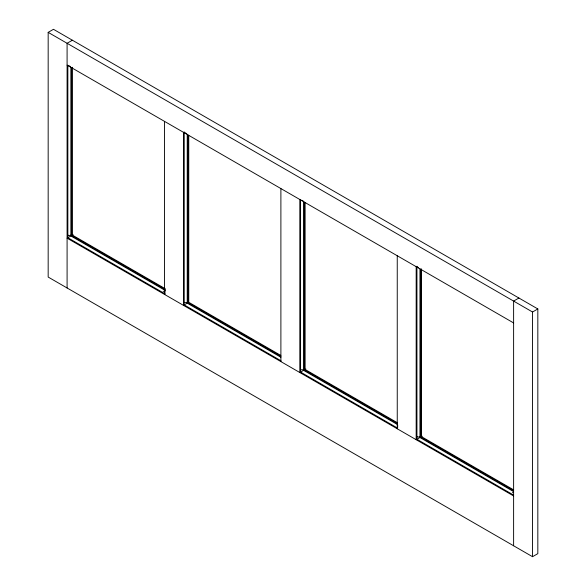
<?xml version="1.0" encoding="UTF-8"?>
<svg xmlns="http://www.w3.org/2000/svg" width="586" height="586" viewBox="0 0 586 586"><rect width="100%" height="100%" fill="white"/><g stroke="black" fill="none" stroke-linecap="round" stroke-linejoin="round"><path stroke-width="0.88" d="M164.944 290.803L164.944 293.278M397.667 425.165L397.667 427.641M163.216 291.682L163.457 291.183M512.545 492.723L512.86 492.262M48.169 32.362L53.465 29.3L537.831 308.947L537.831 553.638L532.535 556.7L48.169 277.053L48.169 32.362L532.535 312.008L537.831 308.947M72.386 40.222L67.09 43.283L67.09 287.975M165.289 290.488L70.869 235.982L67.09 238.165L513.614 495.961M73.14 234.671L71.631 235.543L71.631 67.749M280.892 357.233L187.234 303.16L183.447 305.343L183.447 132.311M397.249 424.411L303.592 370.337L299.812 372.528L299.812 199.489M305.863 369.034L304.354 369.905L304.354 202.111M518.91 298.025L513.614 301.079L513.614 545.778M416.932 266.234L416.932 439.273L419.957 437.522L513.614 491.595M422.228 436.211L420.711 437.083L420.711 269.296M70.43 66.577L68.291 65.339M186.788 133.762L184.649 132.524M303.152 200.939L301.526 200.251M67.09 65.127L513.614 322.93M165.289 288.744L72.386 235.103L72.386 67.317M280.862 355.468L188.751 302.288L188.751 135.41M397.22 422.645L305.108 369.466L305.108 202.588M513.585 489.83L421.473 436.651L421.473 268.857M165.289 289.616L70.869 235.103A2.139 1.238 0 0 1 67.844 235.103M280.892 356.361L187.234 302.288A2.139 1.238 0 0 1 184.209 302.288M397.249 423.539L303.592 369.466A2.139 1.238 0 0 1 300.567 369.466M513.614 490.724L419.957 436.651A2.139 1.238 0 0 1 416.932 436.651M165.289 293.982L67.844 237.726L67.844 65.566M280.892 360.727L184.209 304.91L184.209 131.872M397.249 427.912L300.567 372.088L300.567 199.929M416.932 439.273L513.614 495.089M418.441 267.831L417.371 266.886M532.535 312.008L532.535 556.7M419.957 268.857L419.957 437.522M416.17 266.674L416.17 439.705M397.249 255.752L397.249 428.784M303.592 201.679L303.592 370.337M280.892 188.567L280.892 361.599M187.989 134.934L187.989 302.72M187.234 134.494L187.234 303.16M164.527 121.39L164.527 294.421M70.869 67.317L70.869 235.982M397.667 425.465A2.139 1.238 0 0 1 397.667 424.235M164.944 291.11A2.139 1.238 0 0 1 164.944 289.872"/></g></svg>
